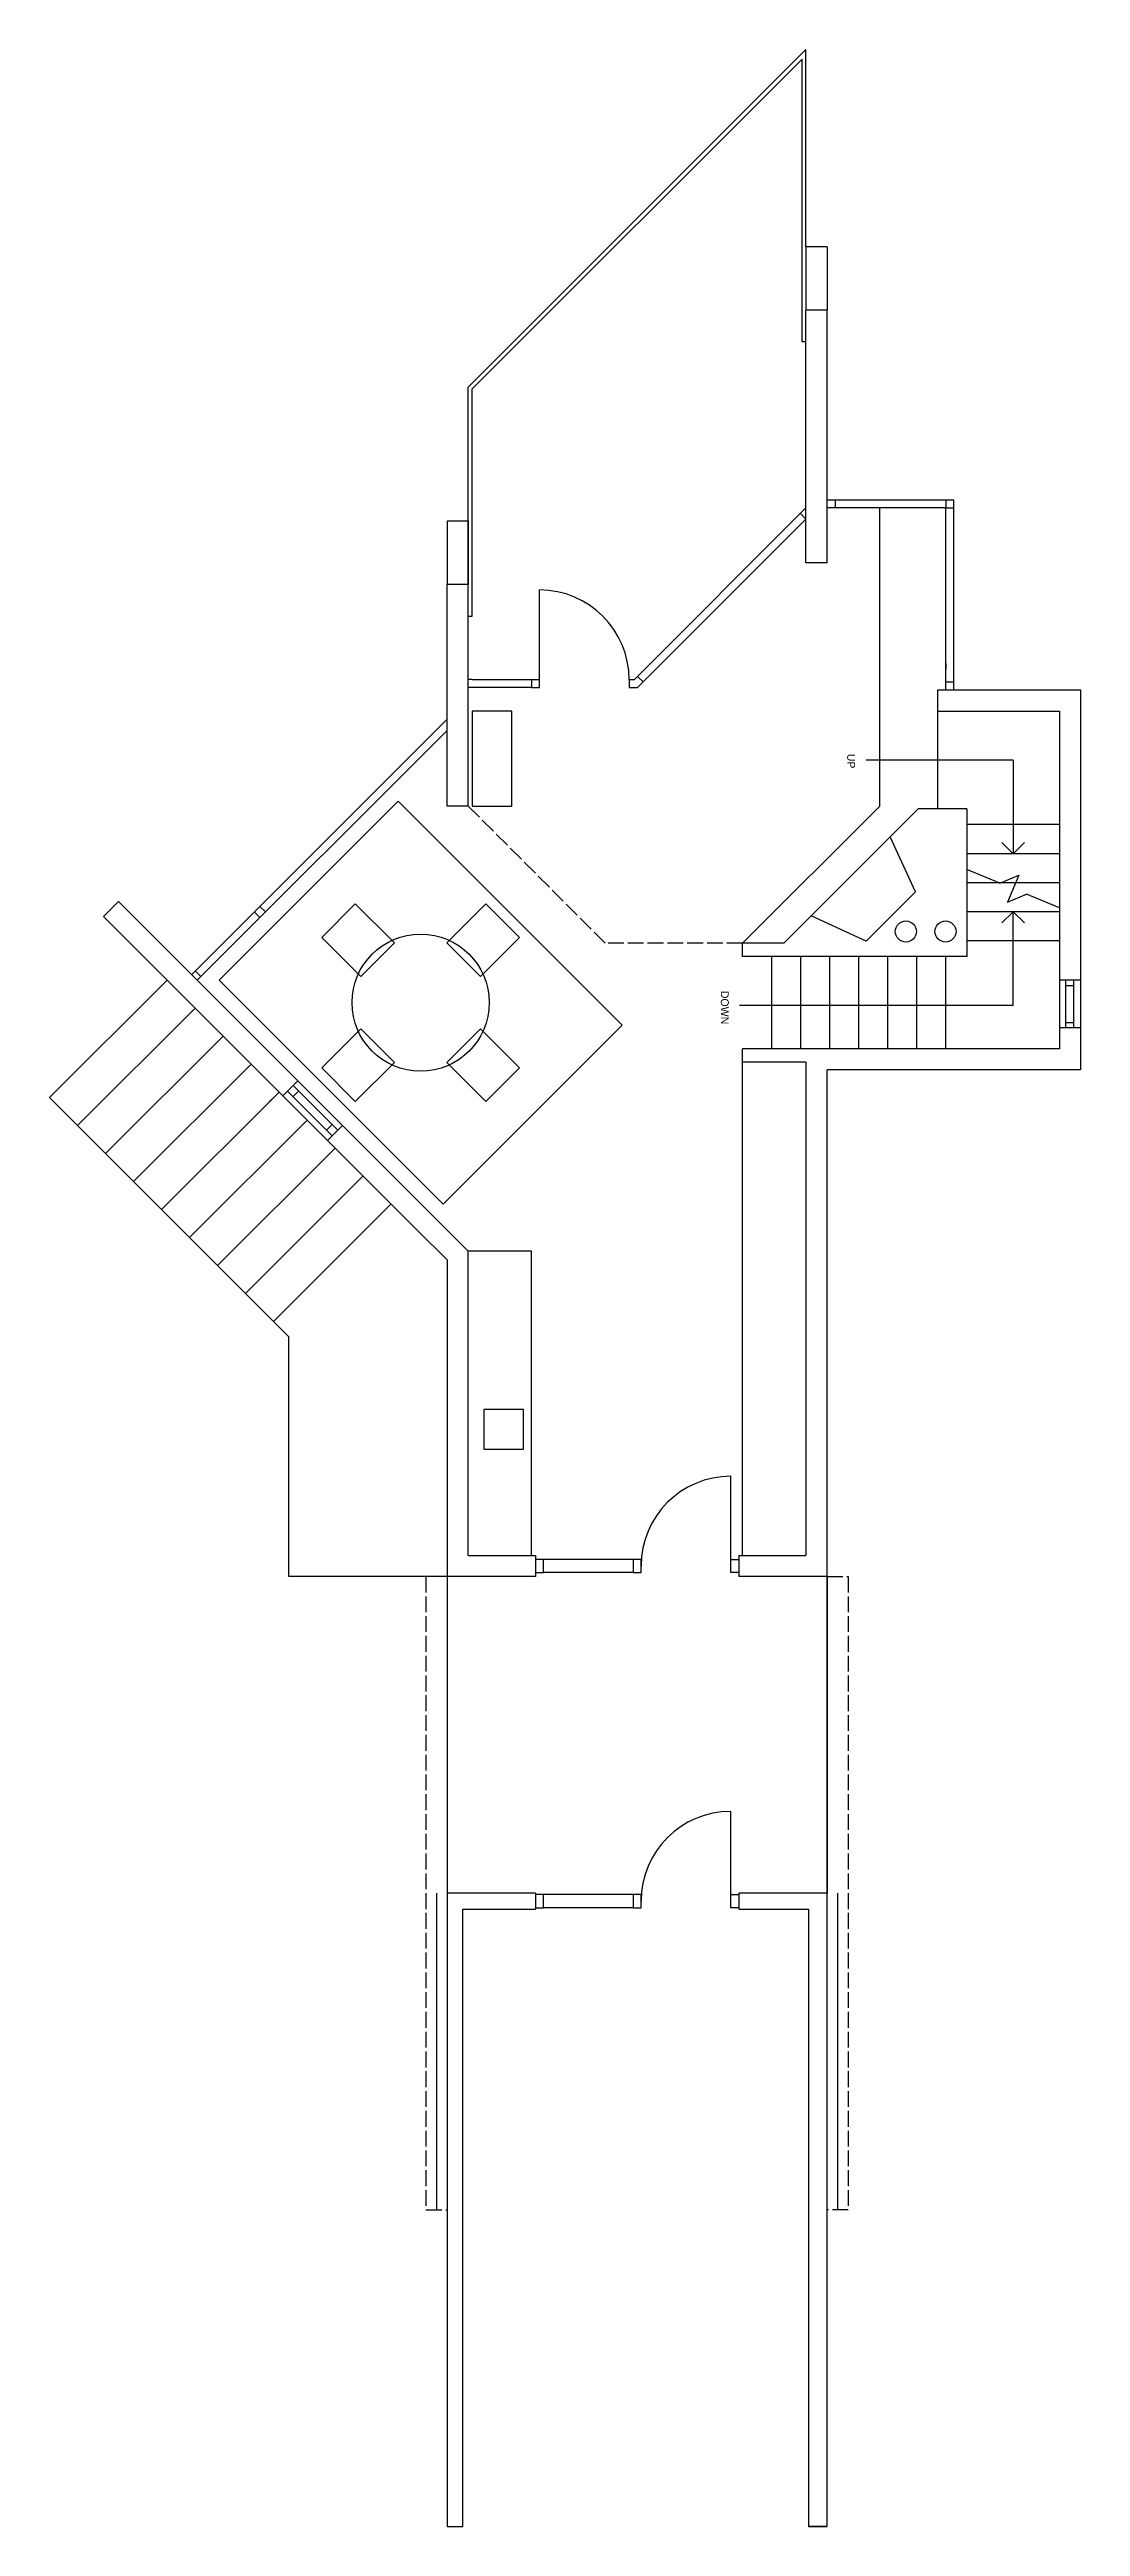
# Model space of a CAD drawing. Header units: inches. Extents: x -16498 to -561, y 141 to 7454.
# Drawn here: x -1421 to -1031, y 1192 to 2131 of the extents above; entities that cross this region are included whole.
import ezdxf

# ---------------------------------------------------------------- set-up
doc = ezdxf.new("R2010")
doc.units = ezdxf.units.IN
doc.header["$LTSCALE"] = 0.5
doc.header["$MEASUREMENT"] = 0
doc.linetypes.add('ACAD_ISO02W100', pattern=[15, 12, -3])
doc.layers.get('0').update_dxf_attribs({"color": 253})
for name, color, linetype in [('A-doors', 254, 'Continuous'), ('A-Elev-South', 7, 'Continuous'), ('A-furniture', 33, 'Continuous'), ('A-glazing', 252, 'Continuous'), ('A-millwork', 252, 'Continuous'), ('A-soffit', 251, 'ACAD_ISO02W100'), ('A-stairs', 252, 'Continuous'), ('A-text', 254, 'Continuous'), ('A-walls', 7, 'Continuous')]:
    doc.layers.add(name, color=color, linetype=linetype)

msp = doc.modelspace()

# ---------------------------------------------------------------- linework, layer by layer
for p, q in [((-1270.52, 1551.88), (-1270.52, 1431.88)), ((-1126.52, 1431.88), (-1126.52, 1551.88)), ((-1126.52, 1551.88), (-1126.52, 1431.88))]:
    msp.add_line(p, q)
at = {"layer": 'A-doors'}
for p, q in [((-1235.52, 1891.79), (-1235.52, 1925.79)), ((-1235.52, 1891.79), (-1238.52, 1891.79)), ((-1238.52, 1891.79), (-1238.52, 1888.79)), ((-1238.52, 1888.79), (-1235.52, 1888.79)), ((-1235.52, 1888.79), (-1235.52, 1891.79)), ((-1199.62, 1891.79), (-1201.52, 1891.79)), ((-1201.52, 1891.79), (-1201.52, 1888.79)), ((-1201.52, 1888.79), (-1198.37, 1888.79)), ((-1163.02, 1555.88), (-1163.02, 1589.88)), ((-1234.02, 1558.38), (-1237.02, 1558.38)), ((-1237.02, 1558.38), (-1237.02, 1553.38)), ((-1234.02, 1553.38), (-1234.02, 1558.38)), ((-1197.02, 1558.38), (-1200.02, 1558.38)), ((-1200.02, 1558.38), (-1200.02, 1553.38)), ((-1197.02, 1553.38), (-1197.02, 1558.38)), ((-1163.02, 1558.38), (-1160.02, 1558.38)), ((-1163.02, 1553.38), (-1163.02, 1558.38)), ((-1160.02, 1558.38), (-1160.02, 1553.38)), ((-1237.02, 1553.38), (-1234.02, 1553.38)), ((-1200.02, 1553.38), (-1197.02, 1553.38)), ((-1160.02, 1553.38), (-1163.02, 1553.38)), ((-1163.02, 1428.88), (-1163.02, 1462.88)), ((-1274.52, 1431.88), (-1274.52, 1311.88)), ((-1234.02, 1431.38), (-1237.02, 1431.38)), ((-1237.02, 1431.38), (-1237.02, 1426.38)), ((-1234.02, 1426.38), (-1234.02, 1431.38)), ((-1200.02, 1431.38), (-1234.02, 1431.38)), ((-1197.02, 1431.38), (-1200.02, 1431.38)), ((-1200.02, 1431.38), (-1200.02, 1426.38)), ((-1197.02, 1426.38), (-1197.02, 1431.38)), ((-1163.02, 1431.38), (-1160.02, 1431.38)), ((-1163.02, 1426.38), (-1163.02, 1431.38)), ((-1160.02, 1431.38), (-1160.02, 1426.38)), ((-1122.52, 1431.88), (-1122.52, 1311.88)), ((-1237.02, 1426.38), (-1234.02, 1426.38)), ((-1200.02, 1426.38), (-1234.02, 1426.38)), ((-1200.02, 1426.38), (-1197.02, 1426.38)), ((-1160.02, 1426.38), (-1163.02, 1426.38))]:
    msp.add_line(p, q, dxfattribs=at)
for centre, start, end in [((-1235.52, 1891.79), 0, 90), ((-1163.02, 1555.88), 90, 180), ((-1163.02, 1428.88), 90, 180)]:
    msp.add_arc(centre, 34, start, end, dxfattribs=at)
at = {"layer": 'A-Elev-South', "color": 253}
for p, q in [((-1134.52, 2055.88), (-1134.52, 2031.88)), ((-1126.52, 2055.88), (-1126.52, 2031.88)), ((-1270.52, 1951.88), (-1270.52, 1927.88)), ((-1262.52, 1951.88), (-1262.52, 1927.88)), ((-1262.52, 1915.88), (-1261.02, 1915.88)), ((-1376.58, 1777.94), (-1421.13, 1733.39)), ((-1365.97, 1767.33), (-1410.52, 1722.79)), ((-1355.37, 1756.73), (-1399.91, 1712.18)), ((-1344.76, 1746.12), (-1389.31, 1701.57)), ((-1330.52, 1642.79), (-1421.13, 1733.39)), ((-1334.15, 1735.51), (-1378.7, 1690.97)), ((-1323.55, 1724.91), (-1368.09, 1680.36)), ((-1312.94, 1714.3), (-1357.49, 1669.75)), ((-1302.33, 1703.69), (-1346.88, 1659.15)), ((-1291.73, 1693.09), (-1336.27, 1648.54)), ((-1330.52, 1551.88), (-1330.52, 1642.79)), ((-1270.52, 1551.88), (-1330.52, 1551.88))]:
    msp.add_line(p, q, dxfattribs=at)
at = {"layer": 'A-Elev-South', "color": 7}
for p, q in [((-1394.98, 1807.66), (-1400.64, 1802)), ((-1400.64, 1802), (-1332.76, 1734.12))]:
    msp.add_line(p, q, dxfattribs=at)
at = {"layer": 'A-furniture'}
for points in [[(-1246.02, 1879.88), (-1261.02, 1879.88), (-1261.02, 1843.88), (-1246.02, 1843.88), (-1246.02, 1879.88)], [(-1303.15, 1779.28), (-1318, 1794.13), (-1305.27, 1806.86), (-1290.42, 1792.01), (-1303.15, 1779.28)], [(-1257.9, 1779.28), (-1243.05, 1794.13), (-1255.77, 1806.86), (-1270.62, 1792.01), (-1257.9, 1779.28)], [(-1290.42, 1746.76), (-1305.27, 1731.91), (-1318, 1744.64), (-1303.15, 1759.49), (-1290.42, 1746.76)], [(-1270.62, 1746.76), (-1255.77, 1731.91), (-1243.05, 1744.64), (-1257.9, 1759.49), (-1270.62, 1746.76)]]:
    msp.add_lwpolyline(points, dxfattribs=at)
msp.add_lwpolyline([(-1289.01, 1845.75), (-1356.89, 1777.87), (-1272.04, 1693.02), (-1204.16, 1760.9)], close=True, dxfattribs=at)
msp.add_circle((-1280.52, 1769.38), 26, dxfattribs=at)
at = {"layer": 'A-glazing'}
for p, q in [((-1199.62, 1891.79), (-1134.52, 1956.88)), ((-1198.37, 1888.79), (-1134.52, 1952.64)), ((-1134.52, 1952.64), (-1136.64, 1954.76)), ((-1081.52, 1959.88), (-1126.52, 1959.88)), ((-1081.52, 1956.88), (-1126.52, 1956.88)), ((-1123.52, 1959.88), (-1123.52, 1956.88)), ((-1078.52, 1959.88), (-1081.52, 1959.88)), ((-1081.52, 1959.88), (-1081.52, 1956.88)), ((-1081.52, 1956.88), (-1078.52, 1956.88)), ((-1081.52, 1887.88), (-1081.52, 1956.88)), ((-1078.52, 1887.88), (-1078.52, 1959.88)), ((-1081.52, 1897.88), (-1081.52, 1895.88)), ((-1078.52, 1895.88), (-1078.52, 1897.88)), ((-1238.52, 1888.79), (-1262.52, 1888.79)), ((-1238.52, 1891.79), (-1261.02, 1891.79)), ((-1196.24, 1890.92), (-1198.37, 1893.04)), ((-1078.52, 1890.88), (-1081.52, 1890.88)), ((-1367.32, 1779.99), (-1270.52, 1876.78)), ((-1365.19, 1777.87), (-1270.52, 1872.54)), ((-1343.56, 1803.75), (-1341.44, 1801.63)), ((-1341.44, 1805.87), (-1339.31, 1803.75)), ((-1365.9, 1781.41), (-1363.78, 1779.28)), ((-1036.02, 1759.88), (-1036.02, 1777.88)), ((-1036.02, 1775.88), (-1033.02, 1775.88)), ((-1033.02, 1759.88), (-1033.02, 1777.88)), ((-1036.02, 1761.88), (-1033.02, 1761.88)), ((-1328.87, 1738.01), (-1311.9, 1721.04)), ((-1339.09, 1730.55), (-1336.97, 1732.68)), ((-1328.88, 1733.78), (-1326.76, 1735.9)), ((-1316.14, 1721.04), (-1314.02, 1723.16)), ((-1200.02, 1558.38), (-1234.02, 1558.38)), ((-1200.02, 1553.38), (-1234.02, 1553.38))]:
    msp.add_line(p, q, dxfattribs=at)
at = {"layer": 'A-glazing', "color": 253}
for p, q in [((-1327.1, 1739.78), (-1310.13, 1722.81)), ((-1332.76, 1734.12), (-1315.79, 1717.15)), ((-1330.99, 1735.89), (-1314.02, 1718.92))]:
    msp.add_line(p, q, dxfattribs=at)
at = {"layer": 'A-millwork'}
for p, q in [((-1262.52, 2002.6), (-1134.52, 2130.6)), ((-1261.02, 2001.98), (-1136.02, 2126.98)), ((-1136.02, 2019.88), (-1136.02, 2126.98)), ((-1134.52, 2055.88), (-1134.52, 2130.6)), ((-1134.52, 2019.88), (-1136.02, 2019.88)), ((-1262.52, 1927.88), (-1262.52, 2002.6)), ((-1261.02, 1915.88), (-1261.02, 2001.98)), ((-1261.02, 1891.88), (-1262.52, 1891.88)), ((-1261.02, 1891.88), (-1262.52, 1891.88)), ((-1158.52, 1559.88), (-1158.52, 1746.88)), ((-1238.52, 1675.2), (-1262.52, 1675.2)), ((-1238.52, 1559.88), (-1238.52, 1675.2)), ((-1256.52, 1615.2), (-1256.52, 1600.2)), ((-1241.52, 1615.2), (-1256.52, 1615.2)), ((-1241.52, 1600.2), (-1241.52, 1615.2)), ((-1256.52, 1600.2), (-1241.52, 1600.2))]:
    msp.add_line(p, q, dxfattribs=at)
at = {"layer": 'A-soffit'}
for p, q in [((-1262.52, 1843.88), (-1210.52, 1791.88)), ((-1158.52, 1791.88), (-1210.52, 1791.88)), ((-1278.52, 1551.88), (-1278.52, 1311.88)), ((-1270.52, 1551.88), (-1278.52, 1551.88)), ((-1126.52, 1551.88), (-1118.52, 1551.88)), ((-1118.52, 1551.88), (-1118.52, 1311.88)), ((-1278.52, 1311.88), (-1270.52, 1311.88)), ((-1118.52, 1311.88), (-1126.52, 1311.88))]:
    msp.add_line(p, q, dxfattribs=at)
at = {"layer": 'A-stairs'}
for p, q in [((-1106.52, 1843.88), (-1106.52, 1956.88)), ((-1084.52, 1842.8), (-1084.52, 1879.88)), ((-1158.52, 1791.88), (-1106.52, 1843.88)), ((-1038.52, 1836.84), (-1073.52, 1836.84)), ((-1038.52, 1825.84), (-1073.52, 1825.84)), ((-1061.1, 1814.7), (-1073.52, 1819.84)), ((-1038.52, 1814.84), (-1073.52, 1814.84)), ((-1061.1, 1814.7), (-1053.92, 1817.67)), ((-1053.92, 1817.67), (-1058.13, 1807.51)), ((-1038.52, 1803.84), (-1073.52, 1803.84)), ((-1058.13, 1807.51), (-1050.94, 1810.49)), ((-1038.52, 1805.34), (-1050.94, 1810.49)), ((-1147.52, 1751.88), (-1147.52, 1786.88)), ((-1136.52, 1751.88), (-1136.52, 1786.88)), ((-1125.52, 1751.88), (-1125.52, 1786.88)), ((-1114.52, 1751.88), (-1114.52, 1786.88)), ((-1103.52, 1751.88), (-1103.52, 1786.88)), ((-1092.52, 1751.88), (-1092.52, 1786.88)), ((-1081.52, 1751.88), (-1081.52, 1786.88)), ((-1038.52, 1792.84), (-1073.52, 1792.84))]:
    msp.add_line(p, q, dxfattribs=at)
at = {"layer": 'A-text'}
for p, q in [((-1056.02, 1861.34), (-1111.76, 1861.34)), ((-1056.02, 1861.34), (-1056.02, 1825.84)), ((-1056.02, 1825.84), (-1060.27, 1830.08)), ((-1056.02, 1825.84), (-1051.78, 1830.08)), ((-1056.02, 1803.84), (-1060.27, 1799.6)), ((-1056.02, 1768.34), (-1056.02, 1803.84)), ((-1056.02, 1803.84), (-1051.78, 1799.6)), ((-1056.02, 1768.34), (-1159.66, 1768.34))]:
    msp.add_line(p, q, dxfattribs=at)
at = {"layer": 'A-walls', "color": 253}
for p, q in [((-1126.52, 2055.88), (-1134.52, 2055.88)), ((-1262.52, 1951.88), (-1270.52, 1951.88)), ((-1038.52, 1777.88), (-1038.52, 1759.88)), ((-1030.52, 1777.88), (-1030.52, 1759.88))]:
    msp.add_line(p, q, dxfattribs=at)
at = {"layer": 'A-walls'}
for p, q in [((-1134.52, 1936.08), (-1134.52, 2031.88)), ((-1126.52, 2031.88), (-1134.52, 2031.88)), ((-1126.52, 1936.08), (-1126.52, 2031.88)), ((-1126.52, 1936.08), (-1134.52, 1936.08)), ((-1262.52, 1927.88), (-1270.52, 1927.88)), ((-1270.52, 1843.88), (-1270.52, 1927.88)), ((-1262.52, 1843.88), (-1262.52, 1927.88)), ((-1084.52, 1887.88), (-1030.52, 1887.88)), ((-1084.52, 1879.88), (-1084.52, 1887.88)), ((-1030.52, 1887.88), (-1030.52, 1777.88)), ((-1084.52, 1879.88), (-1038.52, 1879.88)), ((-1038.52, 1879.88), (-1038.52, 1777.88)), ((-1262.52, 1843.88), (-1270.52, 1843.88)), ((-1102.52, 1832.33), (-1092.06, 1842.8)), ((-1073.52, 1842.8), (-1092.06, 1842.8)), ((-1073.52, 1842.8), (-1073.52, 1786.88)), ((-1102.52, 1832.33), (-1132.5, 1802.35)), ((-1092.96, 1811.38), (-1102.66, 1832.19)), ((-1394.98, 1807.66), (-1327.1, 1739.78)), ((-1142.97, 1791.88), (-1132.5, 1802.35)), ((-1111.69, 1792.65), (-1132.5, 1802.35)), ((-1111.69, 1792.65), (-1092.96, 1811.38)), ((-1158.52, 1786.88), (-1158.52, 1791.88)), ((-1142.97, 1791.88), (-1158.52, 1791.88)), ((-1073.52, 1786.88), (-1158.52, 1786.88)), ((-1030.52, 1777.88), (-1038.52, 1777.88)), ((-1038.52, 1759.88), (-1038.52, 1751.88)), ((-1030.52, 1759.88), (-1038.52, 1759.88)), ((-1030.52, 1759.88), (-1030.52, 1743.88)), ((-1038.52, 1751.88), (-1158.52, 1751.88)), ((-1158.52, 1746.88), (-1158.52, 1751.88)), ((-1134.52, 1746.88), (-1158.52, 1746.88)), ((-1134.52, 1746.88), (-1134.52, 1559.88)), ((-1332.76, 1734.12), (-1327.1, 1739.78)), ((-1126.52, 1551.88), (-1126.52, 1743.88)), ((-1030.52, 1743.88), (-1126.52, 1743.88)), ((-1315.79, 1717.15), (-1310.13, 1722.81)), ((-1310.13, 1722.81), (-1262.52, 1675.2)), ((-1281.85, 1683.21), (-1315.79, 1717.15)), ((-1270.52, 1671.88), (-1281.85, 1683.21)), ((-1270.52, 1671.88), (-1270.52, 1551.88)), ((-1262.52, 1559.88), (-1262.52, 1675.2)), ((-1262.52, 1559.88), (-1237.02, 1559.88)), ((-1237.02, 1559.88), (-1237.02, 1551.88)), ((-1160.02, 1559.88), (-1160.02, 1551.88)), ((-1160.02, 1559.88), (-1134.52, 1559.88)), ((-1237.02, 1551.88), (-1270.52, 1551.88)), ((-1126.52, 1551.88), (-1160.02, 1551.88)), ((-1270.52, 1431.88), (-1270.52, 1191.88)), ((-1237.02, 1431.88), (-1270.52, 1431.88)), ((-1237.02, 1431.88), (-1237.02, 1425.88)), ((-1160.02, 1431.88), (-1160.02, 1425.88)), ((-1126.52, 1431.88), (-1160.02, 1431.88)), ((-1126.52, 1191.88), (-1126.52, 1431.88)), ((-1264.52, 1191.88), (-1264.52, 1425.88)), ((-1264.52, 1425.88), (-1237.02, 1425.88)), ((-1160.02, 1425.88), (-1133.52, 1425.88)), ((-1133.52, 1425.88), (-1133.52, 1191.88)), ((-1270.52, 1191.88), (-1264.52, 1191.88)), ((-1126.52, 1191.88), (-1133.52, 1191.88)), ((-1133.52, 1191.88), (-1126.52, 1191.88))]:
    msp.add_line(p, q, dxfattribs=at)
for centre in [(-1096.67, 1796.36), (-1081.67, 1796.36)]:
    msp.add_circle(centre, 4, dxfattribs=at)

# ---------------------------------------------------------------- texts
at = {"layer": 'A-text'}
for s, p in [('UP', (-1118.89, 1863.72)), ('DOWN', (-1166.78, 1773.87))]:
    msp.add_text(s, height=3, rotation=270, dxfattribs=at).set_placement(p)

doc.saveas('drawing.dxf')
